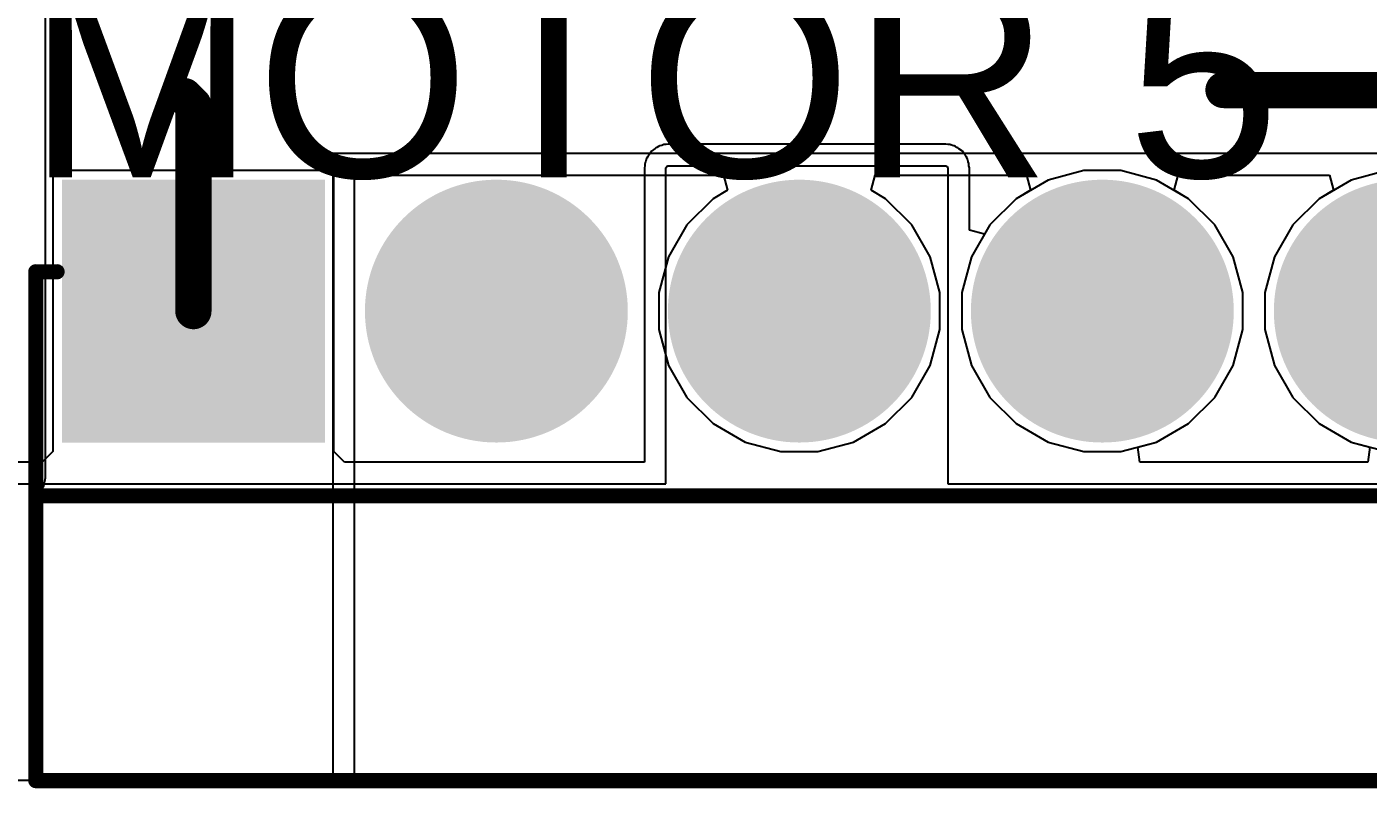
# Model space of a CAD drawing. Header units: millimetres. Extents: x -1.7 to 76.1, y -1.1 to 50.5.
# Drawn here: x 5.08 to 16.33, y -1.08 to 5.31 of the extents above; entities that cross this region are included whole.
import ezdxf

# ---------------------------------------------------------------- set-up
doc = ezdxf.new("R2010")
doc.units = ezdxf.units.MM
for name, color, linetype in [('BottomLayer', 5, 'Continuous'), ('BottomSolder', 6, 'Continuous'), ('MultiLayer', 9, 'Continuous'), ('PadHoleLayer', 156, 'Continuous'), ('TopLayer', 1, 'Continuous'), ('TopOverlay', 2, 'Continuous'), ('TopSolder', 216, 'Continuous')]:
    doc.layers.add(name, color=color, linetype=linetype)
doc.styles.add('Arial', font='', dxfattribs={"height": 0.2})
doc.styles.get('Arial').set_extended_font_data('Arial')

# ---------------------------------------------------------------- blocks, each defined once
blk = doc.blocks.new('HDR_1_8_M____R_____A_____112')
at = {"layer": 'BottomLayer'}
blk.add_hatch(color=5, dxfattribs=at).paths.add_polyline_path([(-9.89, 1), (-7.89, 1), (-7.89, -1), (-9.89, -1)])
h = blk.add_hatch(color=5, dxfattribs=at)
edge = h.paths.add_edge_path()
edge.add_arc((-6.35, 0), 1, 0, 360)
h = blk.add_hatch(color=5, dxfattribs=at)
edge = h.paths.add_edge_path()
edge.add_arc((-3.81, 0), 1, 0, 360)
h = blk.add_hatch(color=5, dxfattribs=at)
edge = h.paths.add_edge_path()
edge.add_arc((-1.27, 0), 1, 0, 360)
h = blk.add_hatch(color=5, dxfattribs=at)
edge = h.paths.add_edge_path()
edge.add_arc((1.27, 0), 1, 0, 360)
at = {"layer": 'BottomSolder'}
blk.add_hatch(color=6, dxfattribs=at).paths.add_polyline_path([(-9.992, 1.102), (-7.788, 1.102), (-7.788, -1.102), (-9.992, -1.102)])
h = blk.add_hatch(color=6, dxfattribs=at)
edge = h.paths.add_edge_path()
edge.add_arc((-6.35, 0), 1.102, 0, 360)
h = blk.add_hatch(color=6, dxfattribs=at)
edge = h.paths.add_edge_path()
edge.add_arc((-3.81, 0), 1.102, 0, 360)
h = blk.add_hatch(color=6, dxfattribs=at)
edge = h.paths.add_edge_path()
edge.add_arc((-1.27, 0), 1.102, 0, 360)
h = blk.add_hatch(color=6, dxfattribs=at)
edge = h.paths.add_edge_path()
edge.add_arc((1.27, 0), 1.102, 0, 360)
at = {"layer": 'MultiLayer'}
blk.add_hatch(color=9, dxfattribs=at).paths.add_polyline_path([(-9.89, 1), (-7.89, 1), (-7.89, -1), (-9.89, -1)])
h = blk.add_hatch(color=9, dxfattribs=at)
edge = h.paths.add_edge_path()
edge.add_arc((-6.35, 0), 1, 0, 360)
h = blk.add_hatch(color=9, dxfattribs=at)
edge = h.paths.add_edge_path()
edge.add_arc((-3.81, 0), 1, 0, 360)
h = blk.add_hatch(color=9, dxfattribs=at)
edge = h.paths.add_edge_path()
edge.add_arc((-1.27, 0), 1, 0, 360)
h = blk.add_hatch(color=9, dxfattribs=at)
edge = h.paths.add_edge_path()
edge.add_arc((1.27, 0), 1, 0, 360)
at = {"layer": 'PadHoleLayer'}
h = blk.add_hatch(color=156, dxfattribs=at)
edge = h.paths.add_edge_path()
edge.add_arc((-8.89, 0), 0.5, 0, 360)
h = blk.add_hatch(color=156, dxfattribs=at)
edge = h.paths.add_edge_path()
edge.add_arc((-6.35, 0), 0.5, 0, 360)
h = blk.add_hatch(color=156, dxfattribs=at)
edge = h.paths.add_edge_path()
edge.add_arc((-3.81, 0), 0.5, 0, 360)
h = blk.add_hatch(color=156, dxfattribs=at)
edge = h.paths.add_edge_path()
edge.add_arc((-1.27, 0), 0.5, 0, 360)
h = blk.add_hatch(color=156, dxfattribs=at)
edge = h.paths.add_edge_path()
edge.add_arc((1.27, 0), 0.5, 0, 360)
at = {"layer": 'TopLayer'}
blk.add_hatch(color=1, dxfattribs=at).paths.add_polyline_path([(-9.89, 1), (-7.89, 1), (-7.89, -1), (-9.89, -1)])
h = blk.add_hatch(color=1, dxfattribs=at)
edge = h.paths.add_edge_path()
edge.add_arc((-6.35, 0), 1, 0, 360)
h = blk.add_hatch(color=1, dxfattribs=at)
edge = h.paths.add_edge_path()
edge.add_arc((-3.81, 0), 1, 0, 360)
h = blk.add_hatch(color=1, dxfattribs=at)
edge = h.paths.add_edge_path()
edge.add_arc((-1.27, 0), 1, 0, 360)
h = blk.add_hatch(color=1, dxfattribs=at)
edge = h.paths.add_edge_path()
edge.add_arc((1.27, 0), 1, 0, 360)
at = {"layer": 'TopSolder'}
blk.add_hatch(color=216, dxfattribs=at).paths.add_polyline_path([(-9.992, 1.102), (-7.788, 1.102), (-7.788, -1.102), (-9.992, -1.102)])
h = blk.add_hatch(color=216, dxfattribs=at)
edge = h.paths.add_edge_path()
edge.add_arc((-6.35, 0), 1.102, 0, 360)
h = blk.add_hatch(color=216, dxfattribs=at)
edge = h.paths.add_edge_path()
edge.add_arc((-3.81, 0), 1.102, 0, 360)
h = blk.add_hatch(color=216, dxfattribs=at)
edge = h.paths.add_edge_path()
edge.add_arc((-1.27, 0), 1.102, 0, 360)
h = blk.add_hatch(color=216, dxfattribs=at)
edge = h.paths.add_edge_path()
edge.add_arc((1.27, 0), 1.102, 0, 360)
at = {"layer": 'TopOverlay', "const_width": 0.127}
for points in [[(-10.211, 0.33), (-10.033, 0.33)], [(-10.211, -3.937), (-10.211, 0.33)], [(-10.211, -1.549), (10.211, -1.549)], [(-10.211, -3.937), (10.211, -3.937)]]:
    blk.add_lwpolyline(points, dxfattribs=at)
at = {"layer": 'TopOverlay', "const_width": 0.0635}
for points in [[(-10.243, 0.33, 1), (-10.179, 0.33, 1)], [(-10.243, 0.33, 1), (-10.179, 0.33, 1)], [(-10.065, 0.33, 1), (-10.001, 0.33, 1)], [(-10.243, -1.549, 1), (-10.179, -1.549, 1)], [(-10.243, -3.937, 1), (-10.179, -3.937, 1)], [(-10.243, -3.937, 1), (-10.179, -3.937, 1)]]:
    blk.add_lwpolyline(points, format="xyb", close=True, dxfattribs=at)

msp = doc.modelspace()

# ---------------------------------------------------------------- linework, layer by layer
at = {"layer": 'BottomLayer'}
for p, q in [((5.236, 1.524), (5.236, 5.436)), ((18.974, 4.242), (7.645, 4.242)), ((7.645, 4.242), (7.645, -1.011)), ((7.827, -1.011), (7.827, 4.061)), ((7.827, 4.061), (10.921, 4.061)), ((10.921, 4.061), (10.955, 3.934)), ((12.159, 3.934), (12.193, 4.061)), ((12.193, 4.061), (13.461, 4.061)), ((13.461, 4.061), (13.495, 3.934)), ((14.699, 3.934), (14.733, 4.061)), ((14.733, 4.061), (16.001, 4.061)), ((16.001, 4.061), (16.035, 3.934)), ((10.834, 3.863), (10.615, 3.644)), ((10.955, 3.934), (10.834, 3.863)), ((12.28, 3.863), (12.159, 3.934)), ((12.499, 3.644), (12.28, 3.863)), ((13.374, 3.863), (13.155, 3.644)), ((13.495, 3.934), (13.374, 3.863)), ((14.82, 3.863), (14.699, 3.934)), ((15.039, 3.644), (14.82, 3.863)), ((15.914, 3.863), (15.695, 3.644)), ((16.035, 3.934), (15.914, 3.863)), ((10.615, 3.644), (10.459, 3.376)), ((12.655, 3.376), (12.499, 3.644)), ((13.155, 3.644), (12.999, 3.376)), ((15.195, 3.376), (15.039, 3.644)), ((15.695, 3.644), (15.539, 3.376)), ((10.459, 3.376), (10.379, 3.076)), ((12.735, 3.076), (12.655, 3.376)), ((12.999, 3.376), (12.919, 3.076)), ((15.275, 3.076), (15.195, 3.376)), ((15.539, 3.376), (15.459, 3.076)), ((10.379, 3.076), (10.379, 2.766)), ((12.735, 2.766), (12.735, 3.076)), ((12.919, 3.076), (12.919, 2.766)), ((15.275, 2.766), (15.275, 3.076)), ((15.459, 3.076), (15.459, 2.766)), ((10.379, 2.766), (10.459, 2.466)), ((12.655, 2.466), (12.735, 2.766)), ((12.919, 2.766), (12.999, 2.466)), ((15.195, 2.466), (15.275, 2.766)), ((15.459, 2.766), (15.539, 2.466)), ((10.459, 2.466), (10.615, 2.198)), ((12.499, 2.198), (12.655, 2.466)), ((12.999, 2.466), (13.155, 2.198)), ((15.039, 2.198), (15.195, 2.466)), ((15.539, 2.466), (15.695, 2.198)), ((10.615, 2.198), (10.834, 1.979)), ((12.28, 1.979), (12.499, 2.198)), ((13.155, 2.198), (13.374, 1.979)), ((14.82, 1.979), (15.039, 2.198)), ((15.695, 2.198), (15.914, 1.979)), ((10.834, 1.979), (11.102, 1.823)), ((12.012, 1.823), (12.28, 1.979)), ((13.374, 1.979), (13.642, 1.823)), ((14.552, 1.823), (14.82, 1.979)), ((15.914, 1.979), (16.182, 1.823)), ((11.102, 1.823), (11.402, 1.743)), ((11.712, 1.743), (12.012, 1.823)), ((13.642, 1.823), (13.942, 1.743)), ((14.252, 1.743), (14.552, 1.823)), ((16.182, 1.823), (16.482, 1.743)), ((11.402, 1.743), (11.712, 1.743)), ((13.942, 1.743), (14.252, 1.743)), ((5.222, 1.455), (5.236, 1.524)), ((5.207, 1.432), (5.222, 1.455)), ((5.207, -1.011), (5.207, 1.432)), ((7.645, -1.011), (5.207, -1.011)), ((25.761, -1.011), (7.827, -1.011))]:
    msp.add_line(p, q, dxfattribs=at)
at = {"layer": 'BottomLayer', "const_width": 0.305}
for points in [[(16.467, 4.775), (16.768, 5.076)], [(6.401, 4.724), (6.477, 4.648)], [(15.113, 4.775), (16.467, 4.775)], [(6.477, 2.921), (6.477, 4.648)]]:
    msp.add_lwpolyline(points, dxfattribs=at)
at = {"layer": 'BottomLayer', "const_width": 0.152}
for points in [[(6.325, 4.724, 1), (6.477, 4.724, 1)], [(15.037, 4.775, 1), (15.189, 4.775, 1)], [(16.39, 4.775, 1), (16.543, 4.775, 1)], [(16.39, 4.775, 1), (16.543, 4.775, 1)], [(6.401, 4.648, 1), (6.553, 4.648, 1)], [(6.401, 4.648, 1), (6.553, 4.648, 1)], [(6.401, 2.921, 1), (6.553, 2.921, 1)]]:
    msp.add_lwpolyline(points, format="xyb", close=True, dxfattribs=at)
at = {"layer": 'TopLayer'}
for p, q in [((10.349, 4.284), (10.317, 4.263)), ((10.354, 4.289), (10.349, 4.284)), ((10.356, 4.291), (10.354, 4.289)), ((10.363, 4.294), (10.356, 4.291)), ((10.376, 4.302), (10.363, 4.294)), ((10.386, 4.306), (10.376, 4.302)), ((10.388, 4.308), (10.386, 4.306)), ((10.405, 4.311), (10.388, 4.308)), ((10.422, 4.318), (10.405, 4.311)), ((10.44, 4.318), (10.422, 4.318)), ((10.457, 4.321), (10.44, 4.318)), ((12.784, 4.321), (10.457, 4.321)), ((12.801, 4.318), (12.784, 4.321)), ((12.819, 4.318), (12.801, 4.318)), ((12.823, 4.316), (12.819, 4.318)), ((12.828, 4.316), (12.823, 4.316)), ((12.84, 4.31), (12.828, 4.316)), ((12.828, 4.316), (12.828, 4.316)), ((12.853, 4.308), (12.84, 4.31)), ((12.855, 4.306), (12.853, 4.308)), ((12.865, 4.302), (12.855, 4.306)), ((12.855, 4.306), (12.855, 4.306)), ((12.878, 4.294), (12.865, 4.302)), ((12.884, 4.291), (12.878, 4.294)), ((12.887, 4.289), (12.884, 4.291)), ((12.889, 4.287), (12.887, 4.289)), ((12.892, 4.286), (12.889, 4.287)), ((12.895, 4.282), (12.892, 4.286)), ((12.924, 4.263), (12.895, 4.282)), ((10.263, 4.162), (10.262, 4.158)), ((10.264, 4.166), (10.263, 4.162)), ((10.269, 4.179), (10.264, 4.166)), ((10.264, 4.166), (10.264, 4.166)), ((10.272, 4.192), (10.269, 4.179)), ((10.273, 4.194), (10.272, 4.192)), ((10.278, 4.204), (10.273, 4.194)), ((10.273, 4.194), (10.273, 4.194)), ((10.286, 4.217), (10.278, 4.204)), ((10.289, 4.223), (10.286, 4.217)), ((10.29, 4.225), (10.289, 4.223)), ((10.292, 4.228), (10.29, 4.225)), ((10.294, 4.23), (10.292, 4.228)), ((10.297, 4.233), (10.294, 4.23)), ((10.317, 4.263), (10.297, 4.233)), ((10.317, 4.263), (10.317, 4.263)), ((12.946, 4.23), (12.924, 4.263)), ((12.924, 4.263), (12.924, 4.263)), ((12.951, 4.225), (12.946, 4.23)), ((12.952, 4.223), (12.951, 4.225)), ((12.955, 4.217), (12.952, 4.223)), ((12.963, 4.204), (12.955, 4.217)), ((12.968, 4.194), (12.963, 4.204)), ((12.969, 4.192), (12.968, 4.194)), ((12.973, 4.174), (12.969, 4.192)), ((12.979, 4.158), (12.973, 4.174)), ((7.655, 4.099), (5.299, 4.099)), ((5.299, 4.099), (5.299, 1.781)), ((7.655, 1.781), (7.655, 4.099)), ((10.262, 4.14), (10.258, 4.122)), ((10.258, 4.122), (10.258, 1.654)), ((10.262, 4.158), (10.262, 4.14)), ((10.439, 4.122), (10.441, 4.125)), ((10.439, 1.473), (10.439, 4.122)), ((10.439, 4.122), (10.439, 4.122)), ((10.441, 4.125), (10.445, 4.135)), ((10.445, 4.135), (10.455, 4.139)), ((10.455, 4.139), (10.457, 4.14)), ((10.457, 4.14), (12.784, 4.14)), ((12.784, 4.14), (12.784, 4.14)), ((12.784, 4.14), (12.786, 4.139)), ((12.786, 4.139), (12.796, 4.135)), ((12.796, 4.135), (12.8, 4.125)), ((12.8, 4.125), (12.802, 4.122)), ((12.802, 4.122), (12.802, 3.601)), ((12.979, 4.14), (12.979, 4.158)), ((12.983, 4.122), (12.979, 4.14)), ((12.983, 3.601), (12.983, 4.122)), ((13.942, 4.099), (13.642, 4.019)), ((14.252, 4.099), (13.942, 4.099)), ((14.552, 4.019), (14.252, 4.099)), ((16.482, 4.099), (16.182, 4.019)), ((13.642, 4.019), (13.374, 3.863)), ((14.82, 3.863), (14.552, 4.019)), ((16.182, 4.019), (15.914, 3.863)), ((13.374, 3.863), (13.155, 3.644)), ((15.039, 3.644), (14.82, 3.863)), ((15.914, 3.863), (15.695, 3.644)), ((12.802, 3.601), (12.802, 1.473)), ((13.11, 3.567), (12.983, 3.601)), ((13.155, 3.644), (13.11, 3.567)), ((15.195, 3.376), (15.039, 3.644)), ((15.695, 3.644), (15.539, 3.376)), ((15.275, 3.076), (15.195, 3.376)), ((15.539, 3.376), (15.459, 3.076)), ((15.275, 2.766), (15.275, 3.076)), ((15.459, 3.076), (15.459, 2.766)), ((15.195, 2.466), (15.275, 2.766)), ((15.459, 2.766), (15.539, 2.466)), ((15.039, 2.198), (15.195, 2.466)), ((15.539, 2.466), (15.695, 2.198)), ((14.82, 1.979), (15.039, 2.198)), ((15.695, 2.198), (15.914, 1.979)), ((14.552, 1.823), (14.82, 1.979)), ((15.914, 1.979), (16.182, 1.823)), ((14.395, 1.781), (14.552, 1.823)), ((16.182, 1.823), (16.339, 1.781)), ((5.299, 1.743), (5.209, 1.654)), ((5.299, 1.781), (5.299, 1.743)), ((7.655, 1.743), (7.655, 1.781)), ((7.745, 1.654), (7.655, 1.743)), ((14.412, 1.654), (14.395, 1.781)), ((16.339, 1.781), (16.322, 1.654)), ((5.209, 1.654), (2.947, 1.654)), ((10.258, 1.654), (7.745, 1.654)), ((16.322, 1.654), (14.412, 1.654)), ((0.737, 1.473), (10.439, 1.473)), ((12.802, 1.473), (31.191, 1.473)), ((33.477, -1.016), (0.829, -1.016))]:
    msp.add_line(p, q, dxfattribs=at)

# ---------------------------------------------------------------- block references
msp.add_blockref('HDR_1_8_M____R_____A_____112', (15.367, 2.921))

# ---------------------------------------------------------------- texts
at = {"layer": 'TopOverlay', "style": 'Arial'}
msp.add_text('MOTOR 5', height=1.651, rotation=360, dxfattribs=at).set_placement((5.08, 4.043))

doc.saveas('drawing.dxf')
